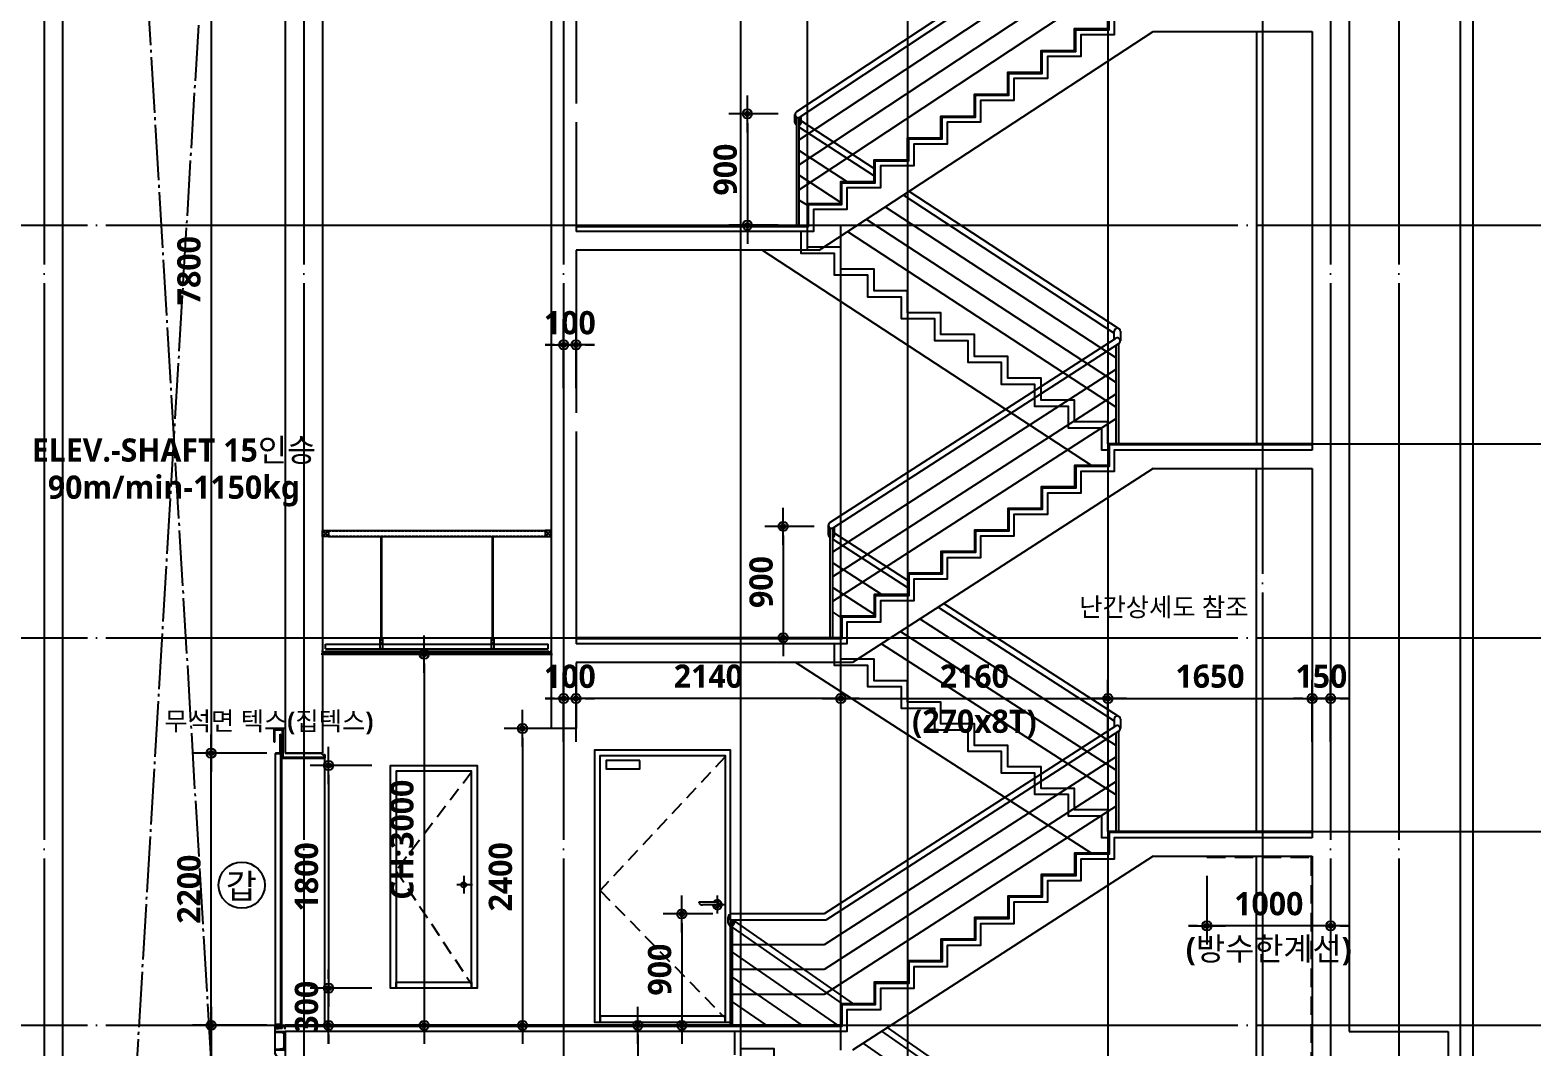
# Model space of a CAD drawing. Header units: millimetres. Extents: x 0 to 356400, y 0 to 68257.
# Drawn here: x 240112 to 252252, y 31525 to 39745 of the extents above; entities that cross this region are included whole.
import ezdxf
from ezdxf.enums import TextEntityAlignment as Align

# ---------------------------------------------------------------- set-up
doc = ezdxf.new("R2010")
doc.units = ezdxf.units.MM
doc.header["$LTSCALE"] = 75
for name, pattern in [('CEN', [62, 60, -1, 0, -1]), ('HID', [2.3, 1.5, -0.8]), ('HIDDEN', [0.375, 0.25, -0.125]), ('STD_HIDDEN', [3, 2, -1]), ('STD_SHAFT', [7.3, 6, -0.5, 0.3, -0.5])]:
    doc.linetypes.add(name, pattern=pattern)
doc.layers.get('Defpoints').update_dxf_attribs({"color": 161})
for name, color, linetype in [('A-ANNO-LEAD', 4, 'Continuous'), ('A-ANNO-SYMB', 7, 'Continuous'), ('A-ANNO-TEXT1', 7, 'Continuous'), ('A-ANNO-TITL', 7, 'Continuous'), ('A-CEN', 1, 'CEN'), ('A-DETL-WPRO-TYP2', 5, 'STD_HIDDEN'), ('A-DOOR', 4, 'Continuous'), ('A-FIN-TYP1', 6, 'Continuous'), ('A-FIN-TYP2', 4, 'Continuous'), ('A-FLOR-GW', 6, 'Continuous'), ('A-FLOR-OPEN-BELO', 6, 'STD_SHAFT'), ('A-PS-HID', 5, 'HID'), ('A-SECT-DOOR', 8, 'Continuous'), ('A-SECT-ELEV', 8, 'Continuous'), ('A-SECT-Hrail1', 8, 'Continuous'), ('A-SECT-Hrail2', 6, 'Continuous'), ('A-SECT-MATR1', 4, 'Continuous'), ('A-SECT-STAIRS', 4, 'Continuous'), ('A-ST-AXIS-CEN', 252, 'CEN'), ('A-ST-AXIS-DIM', 7, 'Continuous'), ('A-ST-CONC', 2, 'Continuous'), ('A-WALL-PATT', 8, 'Continuous'), ('C02-AA$0$A-FIN-TYP1', 6, 'Continuous'), ('C02-AA$0$A-SECT-CLNG', 6, 'Continuous'), ('C02-AA$0$A-SECT-MATR1', 4, 'Continuous'), ('LEADER', 7, 'Continuous')]:
    doc.layers.add(name, color=color, linetype=linetype)
doc.layers.add('A-ANNO-NPLT', color=129, linetype='Continuous', plot=False)
doc.layers.add('G(그리드2)', color=235, linetype='Continuous', plot=False)
doc.styles.add('2020음성 1차', font='NanumGothicBold.ttf')
doc.styles.add('SH_대대리576', font='')
doc.styles.add('SH_진천_나눔', font='NanumGothicBold.ttf')
doc.styles.add('성본리_나눔BO', font='')
doc.styles.get('SH_대대리576').set_extended_font_data('NanumGothic', bold=True)
doc.styles.get('성본리_나눔BO').set_extended_font_data('NanumGothic', bold=True)
doc.dimstyles.new('SHP 75 (in)', dxfattribs={"dimscale": 75, "dimtxt": 2.5, "dimasz": 1, "dimexe": 2, "dimexo": 2, "dimgap": 1, "dimtad": 1, "dimdec": 0, "dimzin": 0, "dimdsep": 46, "dimtxsty": 'SH_대대리576', "dimblk": 'DIMDOT', "dimblk1": 'NONE', "dimblk2": 'DIMDOT', "dimcen": 0.09, "dimclrd": 256, "dimclre": 256, "dimclrt": 3, "dimadec": 0, "dimazin": 1, "dimtfac": 1, "dimtdec": 0, "dimtix": 1, "dimtmove": 2, "dimatfit": 0, "dimldrblk": 'DIMDOT', "dimfxl": 1, "dimtfillclr": 3, "dimtolj": 1, "dimtzin": 0, "dimlwd": -1, "dimlwe": -1, "dimarcsym": 0})

# ---------------------------------------------------------------- blocks, each defined once
blk = doc.blocks.new('DIMDOT')
at = {"color": 0}
blk.add_line((-2, 0), (2, 0), dxfattribs=at)
for radius in [0.5, 0.25]:
    blk.add_circle((0, 0), radius, dxfattribs=at)
blk = doc.blocks.new('*D4435')
at = {"layer": 'A-ST-AXIS-DIM'}
for p, q in [((244425, 36850), (244425, 37350)), ((244525, 36850), (244525, 37350)), ((244350, 37200), (244275, 37200)), ((244425, 37200), (244525, 37200)), ((244600, 37200), (244675, 37200))]:
    blk.add_line(p, q, dxfattribs=at)
at = {"layer": 'Defpoints', "color": 0}
for p in [(244525, 37200), (244425, 36700), (244525, 36700)]:
    blk.add_point(p, dxfattribs=at)
at = {"layer": 'A-ST-AXIS-DIM', "linetype": 'ByBlock', "xscale": 75, "yscale": 75, "zscale": 75}
blk.add_blockref('DIMDOT', (244425, 37200), dxfattribs=at)
at = {"layer": 'A-ST-AXIS-DIM', "linetype": 'ByBlock', "xscale": 75, "yscale": 75, "zscale": 75, "rotation": 180}
blk.add_blockref('DIMDOT', (244525, 37200), dxfattribs=at)
at = {"layer": 'A-ST-AXIS-DIM', "color": 3, "insert": (244475, 37378), "char_height": 187.5, "attachment_point": 5, "style": 'SH_대대리576'}
blk.add_mtext('\\A1;100', dxfattribs=at)
blk = doc.blocks.new('_None')
blk = doc.blocks.new('*D4568')
at = {"layer": 'A-ST-AXIS-DIM'}
for p, q in [((242025, 31700), (241425, 31700)), ((241575, 31625), (241575, 29475)), ((242025, 29400), (241425, 29400))]:
    blk.add_line(p, q, dxfattribs=at)
at = {"layer": 'Defpoints', "color": 0}
for p in [(242175, 31700), (241575, 29400), (242175, 29400)]:
    blk.add_point(p, dxfattribs=at)
at = {"layer": 'A-ST-AXIS-DIM', "linetype": 'ByBlock', "xscale": 75, "yscale": 75, "zscale": 75}
for p, rotation in [((241575, 31700), 90), ((241575, 29400), 270)]:
    blk.add_blockref('DIMDOT', p, dxfattribs=dict(at, rotation=rotation))
at = {"layer": 'A-ST-AXIS-DIM', "color": 3, "insert": (241397, 30550), "char_height": 187.5, "attachment_point": 5, "rotation": 90, "style": 'SH_대대리576'}
blk.add_mtext('\\A1;2300', dxfattribs=at)
blk = doc.blocks.new('*D4576')
at = {"layer": 'A-ST-AXIS-DIM'}
for p, q in [((244675, 31700), (245175, 31700)), ((245025, 31625), (245025, 29475)), ((244675, 29400), (245175, 29400))]:
    blk.add_line(p, q, dxfattribs=at)
at = {"layer": 'Defpoints', "color": 0}
for p in [(244525, 31700), (244525, 29400), (245025, 29400)]:
    blk.add_point(p, dxfattribs=at)
at = {"layer": 'A-ST-AXIS-DIM', "linetype": 'ByBlock', "xscale": 75, "yscale": 75, "zscale": 75}
for p, rotation in [((245025, 31700), 90), ((245025, 29400), 270)]:
    blk.add_blockref('DIMDOT', p, dxfattribs=dict(at, rotation=rotation))
at = {"layer": 'A-ST-AXIS-DIM', "color": 3, "insert": (244847, 30550), "char_height": 187.5, "attachment_point": 5, "rotation": 90, "style": 'SH_대대리576'}
blk.add_mtext('\\A1;2300', dxfattribs=at)
blk = doc.blocks.new('*D4582')
at = {"layer": 'A-ST-AXIS-DIM'}
for p, q in [((242875, 33800), (242375, 33800)), ((242525, 33725), (242525, 32075)), ((242875, 32000), (242375, 32000))]:
    blk.add_line(p, q, dxfattribs=at)
at = {"layer": 'Defpoints', "color": 0}
for p in [(243025, 33800), (242525, 32000), (243025, 32000)]:
    blk.add_point(p, dxfattribs=at)
at = {"layer": 'A-ST-AXIS-DIM', "linetype": 'ByBlock', "xscale": 75, "yscale": 75, "zscale": 75}
for p, rotation in [((242525, 33800), 90), ((242525, 32000), 270)]:
    blk.add_blockref('DIMDOT', p, dxfattribs=dict(at, rotation=rotation))
at = {"layer": 'A-ST-AXIS-DIM', "color": 3, "insert": (242347, 32900), "char_height": 187.5, "attachment_point": 5, "rotation": 90, "style": 'SH_대대리576'}
blk.add_mtext('\\A1;1800', dxfattribs=at)
blk = doc.blocks.new('*D4583')
at = {"layer": 'A-ST-AXIS-DIM'}
for p, q in [((242525, 32075), (242525, 32150)), ((242875, 32000), (242375, 32000)), ((242525, 31700), (242525, 32000)), ((242875, 31700), (242375, 31700)), ((242525, 31625), (242525, 31550))]:
    blk.add_line(p, q, dxfattribs=at)
at = {"layer": 'Defpoints', "color": 0}
for p in [(242525, 32000), (243025, 32000), (243025, 31700)]:
    blk.add_point(p, dxfattribs=at)
at = {"layer": 'A-ST-AXIS-DIM', "linetype": 'ByBlock', "xscale": 75, "yscale": 75, "zscale": 75}
for p, rotation in [((242525, 32000), 270), ((242525, 31700), 90)]:
    blk.add_blockref('DIMDOT', p, dxfattribs=dict(at, rotation=rotation))
at = {"layer": 'A-ST-AXIS-DIM', "color": 3, "insert": (242347, 31850), "char_height": 187.5, "attachment_point": 5, "rotation": 90, "style": 'SH_대대리576'}
blk.add_mtext('\\A1;300', dxfattribs=at)
blk = doc.blocks.new('A$C69FA2F13')
at = {"layer": 'A-DOOR'}
for p, q in [((-90, 2454), (-20, 2454)), ((-90, 2348), (-90, 2454)), ((-85, 2449), (-25, 2449)), ((-85, 2348), (-85, 2449)), ((-25, 2449), (-25, 2225)), ((-20, 2454), (-20, 2225)), ((-85, 2348), (-90, 2348)), ((-42, 2263), (-42, 2413)), ((-42, 2413), (-38, 2413)), ((-38, 2258), (-38, 2413)), ((-78, 2263), (-42, 2263)), ((-78, 2258), (-38, 2258)), ((-30, 2250), (-30, 2220)), ((-30, 2250), (-25, 2250)), ((-30, 2220), (320, 2220)), ((315, 2225), (-25, 2225)), ((300, 2245), (300, 2250)), ((300, 2250), (320, 2250)), ((300, 2245), (315, 2245)), ((315, 2225), (315, 2245)), ((320, 2250), (320, 2220)), ((320, 2250), (320, 2220)), ((-85, 60), (-85, -166)), ((-65, 60), (-85, 60)), ((-85, 54), (-80, 54)), ((-80, 39), (-85, 39)), ((-85, 39), (-85, 33)), ((-85, 33), (-75, 33)), ((-85, 10), (0, 10)), ((-80, 54), (-80, 39)), ((-75, 49), (-70, 49)), ((-75, 33), (-75, 49)), ((-70, 49), (-70, 33)), ((-70, 33), (-56, 33)), ((-65, 49), (-65, 60)), ((-56, 49), (-65, 49)), ((-61, 66), (-61, 55)), ((-51, 55), (-61, 55)), ((-56, 49), (-45, 49)), ((-40, 33), (-56, 33)), ((-51, 66), (-51, 55)), ((-45, 49), (-45, 60)), ((-45, 60), (-25, 60)), ((-35, 49), (-40, 49)), ((-40, 49), (-40, 33)), ((-35, 33), (-35, 49)), ((-25, 33), (-35, 33)), ((-25, 54), (-30, 54)), ((-30, 54), (-30, 39)), ((-30, 39), (-25, 39)), ((-25, 60), (-25, 54)), ((-25, 39), (-25, 33)), ((-65, -195), (-85, -166))]:
    blk.add_line(p, q, dxfattribs=at)
at = {"layer": 'A-DOOR', "color": 8}
blk.add_line((-15, 60), (-15, 54), dxfattribs=at)
at = {"layer": 'A-DOOR'}
blk.add_lwpolyline([(-38, 2258), (-38, 66), (-78, 66), (-78, 2258)], close=True, dxfattribs=at)
blk.add_lwpolyline([(0, -140), (-75, -140), (-75, -138, -0.384691), (-71, -133), (-19, -128, 0.384691), (-10, -118), (-10, -12, 0.384691), (-19, -2), (-71, 3, -0.384691), (-75, 8), (-75, 10), (0, 10)], format="xyb", dxfattribs=at)
at = {"layer": 'A-DOOR', "color": 8}
blk.add_lwpolyline([(-15, 60, -0.228513), (-25, 60), (-25, 50), (-15, 50), (-15, 60)], format="xyb", dxfattribs=at)
at = {"layer": 'A-SECT-ELEV'}
for p, q in [((-30, 2220), (-30, 60)), ((320, 60), (320, 2220))]:
    blk.add_line(p, q, dxfattribs=at)
at = {"layer": 'A-ST-CONC'}
blk.add_line((300, 2260), (0, 2260), dxfattribs=at)
at = {"layer": 'A-WALL-PATT'}
blk.add_line((0, 30), (0, 60), dxfattribs=at)
blk = doc.blocks.new('*D4584')
at = {"layer": 'A-ST-AXIS-DIM'}
for p, q in [((242025, 33900), (241425, 33900)), ((241575, 31775), (241575, 33825)), ((242025, 31700), (241425, 31700))]:
    blk.add_line(p, q, dxfattribs=at)
at = {"layer": 'Defpoints', "color": 0}
for p in [(241575, 33900), (242175, 33900), (242175, 31700)]:
    blk.add_point(p, dxfattribs=at)
at = {"layer": 'A-ST-AXIS-DIM', "linetype": 'ByBlock', "xscale": 75, "yscale": 75, "zscale": 75}
for p, rotation in [((241575, 33900), 90), ((241575, 31700), 270)]:
    blk.add_blockref('DIMDOT', p, dxfattribs=dict(at, rotation=rotation))
at = {"layer": 'A-ST-AXIS-DIM', "color": 3, "insert": (241397, 32800), "char_height": 187.5, "attachment_point": 5, "rotation": 90, "style": 'SH_대대리576'}
blk.add_mtext('\\A1;2200', dxfattribs=at)
blk = doc.blocks.new('*D4585')
at = {"layer": 'A-ST-AXIS-DIM'}
for p, q in [((242025, 41700), (241425, 41700)), ((241575, 41625), (241575, 33975)), ((242025, 33900), (241425, 33900))]:
    blk.add_line(p, q, dxfattribs=at)
at = {"layer": 'Defpoints', "color": 0}
for p in [(242175, 41700), (241575, 33900), (242175, 33900)]:
    blk.add_point(p, dxfattribs=at)
at = {"layer": 'A-ST-AXIS-DIM', "linetype": 'ByBlock', "xscale": 75, "yscale": 75, "zscale": 75}
for p, rotation in [((241575, 41700), 90), ((241575, 33900), 270)]:
    blk.add_blockref('DIMDOT', p, dxfattribs=dict(at, rotation=rotation))
at = {"layer": 'A-ST-AXIS-DIM', "color": 3, "insert": (241397, 37800), "char_height": 187.5, "attachment_point": 5, "rotation": 90, "style": 'SH_대대리576'}
blk.add_mtext('\\A1;7800', dxfattribs=at)
blk = doc.blocks.new('*D5213')
at = {"layer": 'A-ST-AXIS-DIM'}
for p, q in [((249625, 32909), (249625, 32354)), ((250625, 32909), (250625, 32354)), ((249550, 32504), (249475, 32504)), ((250625, 32504), (249625, 32504)), ((250700, 32504), (250775, 32504))]:
    blk.add_line(p, q, dxfattribs=at)
at = {"layer": 'Defpoints', "color": 0}
for p in [(249625, 33059), (250625, 33059), (249625, 32504)]:
    blk.add_point(p, dxfattribs=at)
at = {"layer": 'A-ST-AXIS-DIM', "linetype": 'ByBlock', "xscale": 75, "yscale": 75, "zscale": 75}
blk.add_blockref('DIMDOT', (249625, 32504), dxfattribs=at)
at = {"layer": 'A-ST-AXIS-DIM', "linetype": 'ByBlock', "xscale": 75, "yscale": 75, "zscale": 75, "rotation": 180}
blk.add_blockref('DIMDOT', (250625, 32504), dxfattribs=at)
at = {"layer": 'A-ST-AXIS-DIM', "color": 3, "char_height": 187.5, "attachment_point": 5, "style": 'SH_대대리576'}
for s, insert in [('\\A1;1000', (250125, 32682)), ('\\A1;(방수한계선)', (250125, 32298))]:
    blk.add_mtext(s, dxfattribs=dict(at, insert=insert))
blk = doc.blocks.new('*D5252')
at = {"layer": 'A-ST-AXIS-DIM'}
for p, q in [((243548, 34700), (243148, 34700)), ((243298, 34625), (243298, 31775)), ((243548, 31700), (243148, 31700))]:
    blk.add_line(p, q, dxfattribs=at)
at = {"layer": 'Defpoints', "color": 0}
for p in [(243698, 34700), (243298, 31700), (243698, 31700)]:
    blk.add_point(p, dxfattribs=at)
at = {"layer": 'A-ST-AXIS-DIM', "linetype": 'ByBlock', "xscale": 75, "yscale": 75, "zscale": 75}
for p, rotation in [((243298, 34700), 90), ((243298, 31700), 270)]:
    blk.add_blockref('DIMDOT', p, dxfattribs=dict(at, rotation=rotation))
at = {"layer": 'A-ST-AXIS-DIM', "color": 3, "insert": (243119, 33200), "char_height": 187.5, "attachment_point": 5, "rotation": 90, "style": 'SH_대대리576'}
blk.add_mtext('\\A1;CH:3000', dxfattribs=at)
blk = doc.blocks.new('*D9072')
at = {"layer": 'A-ST-AXIS-DIM'}
for p, q in [((246665, 33992), (246665, 34492)), ((248825, 33992), (248825, 34492)), ((246740, 34342), (248750, 34342))]:
    blk.add_line(p, q, dxfattribs=at)
at = {"layer": 'Defpoints', "color": 0}
for p in [(248825, 34342), (246665, 33842), (248825, 33842)]:
    blk.add_point(p, dxfattribs=at)
at = {"layer": 'A-ST-AXIS-DIM', "linetype": 'ByBlock', "xscale": 75, "yscale": 75, "zscale": 75, "rotation": 180}
blk.add_blockref('DIMDOT', (246665, 34342), dxfattribs=at)
at = {"layer": 'A-ST-AXIS-DIM', "linetype": 'ByBlock', "xscale": 75, "yscale": 75, "zscale": 75}
blk.add_blockref('DIMDOT', (248825, 34342), dxfattribs=at)
at = {"layer": 'A-ST-AXIS-DIM', "color": 3, "char_height": 187.5, "attachment_point": 5, "style": 'SH_대대리576'}
for s, insert in [('\\A1;2160', (247745, 34521)), ('\\A1;(270x8T)', (247745, 34137))]:
    blk.add_mtext(s, dxfattribs=dict(at, insert=insert))
blk = doc.blocks.new('*D9073')
at = {"layer": 'A-ST-AXIS-DIM'}
for p, q in [((248825, 33992), (248825, 34492)), ((250475, 33992), (250475, 34492)), ((248900, 34342), (250400, 34342))]:
    blk.add_line(p, q, dxfattribs=at)
at = {"layer": 'Defpoints', "color": 0}
for p in [(250475, 34342), (248825, 33842), (250475, 33842)]:
    blk.add_point(p, dxfattribs=at)
at = {"layer": 'A-ST-AXIS-DIM', "linetype": 'ByBlock', "xscale": 75, "yscale": 75, "zscale": 75, "rotation": 180}
blk.add_blockref('DIMDOT', (248825, 34342), dxfattribs=at)
at = {"layer": 'A-ST-AXIS-DIM', "linetype": 'ByBlock', "xscale": 75, "yscale": 75, "zscale": 75}
blk.add_blockref('DIMDOT', (250475, 34342), dxfattribs=at)
at = {"layer": 'A-ST-AXIS-DIM', "color": 3, "insert": (249650, 34521), "char_height": 187.5, "attachment_point": 5, "style": 'SH_대대리576'}
blk.add_mtext('\\A1;1650', dxfattribs=at)
blk = doc.blocks.new('*D9074')
at = {"layer": 'A-ST-AXIS-DIM'}
for p, q in [((244525, 33992), (244525, 34492)), ((246665, 33992), (246665, 34492)), ((246590, 34342), (244600, 34342))]:
    blk.add_line(p, q, dxfattribs=at)
at = {"layer": 'Defpoints', "color": 0}
for p in [(244525, 34342), (244525, 33842), (246665, 33842)]:
    blk.add_point(p, dxfattribs=at)
at = {"layer": 'A-ST-AXIS-DIM', "linetype": 'ByBlock', "xscale": 75, "yscale": 75, "zscale": 75, "rotation": 180}
blk.add_blockref('DIMDOT', (244525, 34342), dxfattribs=at)
at = {"layer": 'A-ST-AXIS-DIM', "linetype": 'ByBlock', "xscale": 75, "yscale": 75, "zscale": 75}
blk.add_blockref('DIMDOT', (246665, 34342), dxfattribs=at)
at = {"layer": 'A-ST-AXIS-DIM', "color": 3, "insert": (245595, 34521), "char_height": 187.5, "attachment_point": 5, "style": 'SH_대대리576'}
blk.add_mtext('\\A1;2140', dxfattribs=at)
blk = doc.blocks.new('*D9075')
at = {"layer": 'A-ST-AXIS-DIM'}
for p, q in [((244425, 33992), (244425, 34492)), ((244525, 33992), (244525, 34492)), ((244350, 34342), (244275, 34342)), ((244425, 34342), (244525, 34342)), ((244600, 34342), (244675, 34342))]:
    blk.add_line(p, q, dxfattribs=at)
at = {"layer": 'Defpoints', "color": 0}
for p in [(244525, 34342), (244425, 33842), (244525, 33842)]:
    blk.add_point(p, dxfattribs=at)
at = {"layer": 'A-ST-AXIS-DIM', "linetype": 'ByBlock', "xscale": 75, "yscale": 75, "zscale": 75}
blk.add_blockref('DIMDOT', (244425, 34342), dxfattribs=at)
at = {"layer": 'A-ST-AXIS-DIM', "linetype": 'ByBlock', "xscale": 75, "yscale": 75, "zscale": 75, "rotation": 180}
blk.add_blockref('DIMDOT', (244525, 34342), dxfattribs=at)
at = {"layer": 'A-ST-AXIS-DIM', "color": 3, "insert": (244475, 34520), "char_height": 187.5, "attachment_point": 5, "style": 'SH_대대리576'}
blk.add_mtext('\\A1;100', dxfattribs=at)
blk = doc.blocks.new('*D9076')
at = {"layer": 'A-ST-AXIS-DIM'}
for p, q in [((250475, 33992), (250475, 34492)), ((250625, 33992), (250625, 34492)), ((250400, 34342), (250325, 34342)), ((250625, 34342), (250475, 34342)), ((250700, 34342), (250775, 34342))]:
    blk.add_line(p, q, dxfattribs=at)
at = {"layer": 'Defpoints', "color": 0}
for p in [(250475, 34342), (250475, 33842), (250625, 33842)]:
    blk.add_point(p, dxfattribs=at)
at = {"layer": 'A-ST-AXIS-DIM', "linetype": 'ByBlock', "xscale": 75, "yscale": 75, "zscale": 75}
blk.add_blockref('DIMDOT', (250475, 34342), dxfattribs=at)
at = {"layer": 'A-ST-AXIS-DIM', "linetype": 'ByBlock', "xscale": 75, "yscale": 75, "zscale": 75, "rotation": 180}
blk.add_blockref('DIMDOT', (250625, 34342), dxfattribs=at)
at = {"layer": 'A-ST-AXIS-DIM', "color": 3, "insert": (250550, 34521), "char_height": 187.5, "attachment_point": 5, "style": 'SH_대대리576'}
blk.add_mtext('\\A1;150', dxfattribs=at)
blk = doc.blocks.new('G$C698D9822')
at = {"layer": 'A-CEN'}
for p, q in [((992, 1024), (992, 880)), ((1062, 950), (938, 950))]:
    blk.add_line(p, q, dxfattribs=at)
at = {"layer": 'A-PS-HID'}
blk.add_lwpolyline([(1055, 2145), (45, 1065), (1050, 40)], dxfattribs=at)
at = {"layer": 'A-SECT-DOOR'}
for p, q in [((992, 969), (845, 969)), ((957, 949), (873, 949))]:
    blk.add_line(p, q, dxfattribs=at)
for points in [[(45, 1065), (45, 2155), (1055, 2155), (1055, 2145), (1055, 950), (1055, 50), (1055, 0), (1100, 0), (1100, 2200), (0, 2200), (0, 0), (45, 0), (45, 50)], [(366, 2116), (93, 2116), (93, 2049), (366, 2049)], [(45, 50), (45, 0), (1055, 0), (1055, 50), (1040, 50)]]:
    blk.add_lwpolyline(points, close=True, dxfattribs=at)
for centre, radius, start, end in [((992, 950), 37.3, 180.9385, 157.0665), ((845, 966), 3, 90, 166.723), ((848, 966), 6.09, 166.723, 200.4138), ((872, 986), 37.2, 217.801, 272.4199), ((940, 901), 51.4, 42.6877, 70.1326), ((992, 949), 20, 223.2078, 90)]:
    blk.add_arc(centre, radius, start, end, dxfattribs=at)
blk = doc.blocks.new('*D9222')
at = {"layer": 'A-ST-AXIS-DIM'}
for p, q in [((245630, 32600), (245230, 32600)), ((245380, 32525), (245380, 31775)), ((245630, 31700), (245230, 31700))]:
    blk.add_line(p, q, dxfattribs=at)
at = {"layer": 'Defpoints', "color": 0}
for p in [(245780, 32600), (245380, 31700), (245780, 31700)]:
    blk.add_point(p, dxfattribs=at)
at = {"layer": 'A-ST-AXIS-DIM', "linetype": 'ByBlock', "xscale": 75, "yscale": 75, "zscale": 75}
for p, rotation in [((245380, 32600), 90), ((245380, 31700), 270)]:
    blk.add_blockref('DIMDOT', p, dxfattribs=dict(at, rotation=rotation))
at = {"layer": 'A-ST-AXIS-DIM', "color": 3, "insert": (245202, 32150), "char_height": 187.5, "attachment_point": 5, "rotation": 90, "style": 'SH_대대리576'}
blk.add_mtext('\\A1;900', dxfattribs=at)
blk = doc.blocks.new('*D9223')
at = {"layer": 'A-ST-AXIS-DIM'}
for p, q in [((246450, 35733), (246050, 35733)), ((246200, 35658), (246200, 34908)), ((246450, 34833), (246050, 34833))]:
    blk.add_line(p, q, dxfattribs=at)
at = {"layer": 'Defpoints', "color": 0}
for p in [(246600, 35733), (246200, 34833), (246600, 34833)]:
    blk.add_point(p, dxfattribs=at)
at = {"layer": 'A-ST-AXIS-DIM', "linetype": 'ByBlock', "xscale": 75, "yscale": 75, "zscale": 75}
for p, rotation in [((246200, 35733), 90), ((246200, 34833), 270)]:
    blk.add_blockref('DIMDOT', p, dxfattribs=dict(at, rotation=rotation))
at = {"layer": 'A-ST-AXIS-DIM', "color": 3, "insert": (246022, 35283), "char_height": 187.5, "attachment_point": 5, "rotation": 90, "style": 'SH_대대리576'}
blk.add_mtext('\\A1;900', dxfattribs=at)
blk = doc.blocks.new('*D9224')
at = {"layer": 'A-ST-AXIS-DIM'}
for p, q in [((246160, 39067), (245760, 39067)), ((245910, 38992), (245910, 38242)), ((246160, 38167), (245760, 38167))]:
    blk.add_line(p, q, dxfattribs=at)
at = {"layer": 'Defpoints', "color": 0}
for p in [(246310, 39067), (245910, 38167), (246310, 38167)]:
    blk.add_point(p, dxfattribs=at)
at = {"layer": 'A-ST-AXIS-DIM', "linetype": 'ByBlock', "xscale": 75, "yscale": 75, "zscale": 75}
for p, rotation in [((245910, 39067), 90), ((245910, 38167), 270)]:
    blk.add_blockref('DIMDOT', p, dxfattribs=dict(at, rotation=rotation))
at = {"layer": 'A-ST-AXIS-DIM', "color": 3, "insert": (245732, 38617), "char_height": 187.5, "attachment_point": 5, "rotation": 90, "style": 'SH_대대리576'}
blk.add_mtext('\\A1;900', dxfattribs=at)
blk = doc.blocks.new('갑종 TEXT100')
at = {"layer": 'A-ANNO-SYMB'}
blk.add_circle((0, 0), 280, dxfattribs=at)
at = {"layer": 'A-ANNO-TITL', "style": '2020음성 1차'}
blk.add_text('갑 ', height=300, dxfattribs=at).set_placement((46, -10), align=Align.MIDDLE_CENTER)
blk = doc.blocks.new('A$C1BF15DB8')
at = {"layer": 'A-ANNO-NPLT'}
for p, q in [((-21, 14, 0), (-21, -10, 0)), ((0, 0, 0), (-31, 0, 0))]:
    blk.add_line(p, q, dxfattribs=at)
at = {"layer": 'C02-AA$0$A-FIN-TYP1'}
blk.add_line((0, 24), (0, 0), dxfattribs=at)
at = {"layer": 'C02-AA$0$A-SECT-CLNG', "color": 8}
blk.add_line((4, 44), (4, 82), dxfattribs=at)
at = {"layer": 'C02-AA$0$A-SECT-MATR1'}
blk.add_lwpolyline([(-21, 14), (-6, 14), (-6, -1), (9, -1), (9, 0), (-5, 0), (-5, 15), (-20, 15), (-20, 29), (-21, 29)], close=True, dxfattribs=at)
blk = doc.blocks.new('A$C1A1450A5')
at = {"layer": 'C02-AA$0$A-SECT-CLNG', "color": 8}
for p, q in [((-7, 0), (-7, -3)), ((7, 0), (-7, 0)), ((7, 0), (7, -3)), ((10, -3), (-10, -3)), ((-10, -3), (-10, -83)), ((10, -6), (-10, -6)), ((10, -37), (-10, -37)), ((10, -83), (-10, -83)), ((-7, -9), (-7, -6)), ((7, -9), (-7, -9)), ((-4, -14), (-4, -9)), ((4, -14), (-4, -14)), ((4, -14), (4, -9)), ((7, -9), (7, -6)), ((10, -3), (10, -83))]:
    blk.add_line(p, q, dxfattribs=at)
blk = doc.blocks.new('*U4589')
at = {"layer": 'A-ANNO-NPLT'}
for p, q in [((-925, 14), (-925, 0)), ((925, 14), (925, 0)), ((-910, 0), (-925, 0)), ((910, 0), (925, 0))]:
    blk.add_line(p, q, dxfattribs=at)
at = {"layer": 'A-FIN-TYP2', "color": 8}
for p, q in [((-922, 997), (-878, 953)), ((-922, 953), (-878, 997)), ((922, 997), (878, 953)), ((922, 953), (878, 997))]:
    blk.add_line(p, q, dxfattribs=at)
at = {"layer": 'A-FIN-TYP2', "color": 8, "linetype": 'HIDDEN'}
for p, q in [((-875, 997), (875, 997)), ((-875, 953), (875, 953))]:
    blk.add_line(p, q, dxfattribs=at)
for points in [[(-878, 953), (-922, 953), (-922, 997), (-878, 997)], [(878, 953), (922, 953), (922, 997), (878, 997)]]:
    blk.add_lwpolyline(points, close=True, dxfattribs=at)
at = {"layer": 'C02-AA$0$A-FIN-TYP1'}
for p, q in [((-875, 1000), (875, 1000)), ((-875, 950), (875, 950)), ((-904, 24), (904, 24)), ((-904, 12), (904, 12)), ((-904, 0), (904, 0)), ((-925, 0), (-925, 0))]:
    blk.add_line(p, q, dxfattribs=at)
for points in [[(-875, 950), (-925, 950), (-925, 1000), (-875, 1000)], [(875, 950), (925, 950), (925, 1000), (875, 1000)]]:
    blk.add_lwpolyline(points, close=True, dxfattribs=at)
at = {"layer": 'C02-AA$0$A-SECT-CLNG', "color": 8}
for p, q in [((-454, 950), (-454, 125)), ((-447, 950), (-447, 125)), ((446, 950), (446, 125)), ((453, 950), (453, 125)), ((-900, 82), (900, 82)), ((-900, 44), (900, 44))]:
    blk.add_line(p, q, dxfattribs=at)
for p in [(-450, 125), (450, 125)]:
    blk.add_blockref('A$C1A1450A5', p, dxfattribs=at)
at = {"layer": 'C02-AA$0$A-SECT-MATR1'}
blk.add_blockref('A$C1BF15DB8', (-904, 0), dxfattribs=at)
at = {"layer": 'C02-AA$0$A-SECT-MATR1', "extrusion": (0, 0, -1), "zscale": -1}
blk.add_blockref('A$C1BF15DB8', (-904, 0), dxfattribs=at)
blk = doc.blocks.new('*D9229')
at = {"layer": 'A-ST-AXIS-DIM'}
for p, q in [((244443, 34100), (243943, 34100)), ((244093, 34025), (244093, 31775)), ((244443, 31700), (243943, 31700))]:
    blk.add_line(p, q, dxfattribs=at)
at = {"layer": 'Defpoints', "color": 0}
for p in [(244593, 34100), (244093, 31700), (244593, 31700)]:
    blk.add_point(p, dxfattribs=at)
at = {"layer": 'A-ST-AXIS-DIM', "linetype": 'ByBlock', "xscale": 75, "yscale": 75, "zscale": 75}
for p, rotation in [((244093, 34100), 90), ((244093, 31700), 270)]:
    blk.add_blockref('DIMDOT', p, dxfattribs=dict(at, rotation=rotation))
at = {"layer": 'A-ST-AXIS-DIM', "color": 3, "insert": (243915, 32900), "char_height": 187.5, "attachment_point": 5, "rotation": 90, "style": 'SH_대대리576'}
blk.add_mtext('\\A1;2400', dxfattribs=at)

msp = doc.modelspace()

# ---------------------------------------------------------------- linework, layer by layer
at = {"layer": 'A-ANNO-LEAD'}
msp.add_lwpolyline([(243225.1, 34692.2, 0, 48, 0), (243225.1, 34548.2, 0, 0, 0), (243225.1, 34155.1, 0, 0, 0), (243075.1, 34155.1, 0, 0, 0)], format="xyseb", dxfattribs=at)
at = {"layer": 'A-CEN'}
for p, q in [((240225, 56300), (240225, 9200)), ((242325, 56300), (242325, 9200)), ((244425, 56300), (244425, 9200)), ((250625, 56300), (250625, 9200)), ((250075, 53800), (250075, 9200)), ((236075, 38166.7), (253975, 38166.7)), ((248825, 36400), (253975, 36400)), ((236075, 34833.3), (253975, 34833.3)), ((248825, 33266.7), (253975, 33266.7)), ((243617.3, 32909.4), (243617.3, 32764.7)), ((243687.4, 32835), (243562.6, 32835)), ((236075, 31700), (253975, 31700))]:
    msp.add_line(p, q, dxfattribs=at)
at = {"layer": 'A-DETL-WPRO-TYP2'}
for p, q in [((249625, 33058.7), (249625, 33066.7)), ((249625, 33058.7), (250467, 33058.7)), ((250467, 33058.7), (250467, 29408))]:
    msp.add_line(p, q, dxfattribs=at)
at = {"layer": 'A-FIN-TYP1'}
for points in [[(244525, 38166.7), (246395, 38166.7), (246395, 38343.3), (246665, 38343.3), (246665, 38520), (246935, 38520), (246935, 38696.7), (247205, 38696.7), (247205, 38873.3), (247475, 38873.3), (247475, 39050), (247745, 39050), (247745, 39226.7), (248015, 39226.7), (248015, 39403.3), (248285, 39403.3), (248285, 39580), (248555, 39580), (248555, 39756.7), (248825, 39756.7), (248825, 39933.3), (250475, 39933.3)], [(244525, 38157.7), (246404, 38157.7), (246404, 38334.3), (246674, 38334.3), (246674, 38511), (246944, 38511), (246944, 38687.7), (247214, 38687.7), (247214, 38864.3), (247484, 38864.3), (247484, 39041), (247754, 39041), (247754, 39217.7), (248024, 39217.7), (248024, 39394.3), (248294, 39394.3), (248294, 39571), (248564, 39571), (248564, 39747.7), (248834, 39747.7), (248834, 39924.3), (250475, 39924.3)], [(250475, 36400), (248825, 36400), (248825, 36225.9), (248555, 36225.9), (248555, 36051.9), (248285, 36051.9), (248285, 35877.8), (248015, 35877.8), (248015, 35703.7), (247745, 35703.7), (247745, 35529.6), (247475, 35529.6), (247475, 35355.6), (247205, 35355.6), (247205, 35181.5), (246935, 35181.5), (246935, 35007.4), (246665, 35007.4), (246665, 34833.3), (244525, 34833.3)], [(250475, 36391), (248834, 36391), (248834, 36216.9), (248564, 36216.9), (248564, 36042.9), (248294, 36042.9), (248294, 35868.8), (248024, 35868.8), (248024, 35694.7), (247754, 35694.7), (247754, 35520.6), (247484, 35520.6), (247484, 35346.6), (247214, 35346.6), (247214, 35172.5), (246944, 35172.5), (246944, 34998.4), (246674, 34998.4), (246674, 34824.3), (244525, 34824.3)], [(250475, 33266.7), (248825, 33266.7), (248825, 33092.6), (248555, 33092.6), (248555, 32918.5), (248285, 32918.5), (248285, 32744.4), (248015, 32744.4), (248015, 32570.4), (247745, 32570.4), (247745, 32396.3), (247475, 32396.3), (247475, 32222.2), (247205, 32222.2), (247205, 32048.1), (246935, 32048.1), (246935, 31874.1), (246665, 31874.1), (246665, 31700), (242175, 31700)], [(250475, 33257.7), (248834, 33257.7), (248834, 33083.6), (248564, 33083.6), (248564, 32909.5), (248294, 32909.5), (248294, 32735.4), (248024, 32735.4), (248024, 32561.4), (247754, 32561.4), (247754, 32387.3), (247484, 32387.3), (247484, 32213.2), (247214, 32213.2), (247214, 32039.1), (246944, 32039.1), (246944, 31865.1), (246674, 31865.1), (246674, 31691), (242175, 31691)]]:
    msp.add_lwpolyline(points, dxfattribs=at)
at = {"layer": 'A-FLOR-GW'}
for p, q in [((251775, 53200), (251775, 30700)), ((251675, 30700), (251675, 53100))]:
    msp.add_line(p, q, dxfattribs=at)
at = {"layer": 'A-FLOR-OPEN-BELO'}
for p, q in [((240375, 21300), (242175, 51550)), ((240375, 51550), (242175, 21300))]:
    msp.add_line(p, q, dxfattribs=at)
at = {"layer": 'A-PS-HID'}
msp.add_lwpolyline([(243680, 33745), (243070, 32950), (243675, 32040)], dxfattribs=at)
at = {"layer": 'A-SECT-DOOR'}
for points in [[(243680, 32950), (243680, 33755), (243070, 33755), (243070, 33745), (243070, 32835), (243070, 32050), (243070, 32000), (243025, 32000), (243025, 33800), (243725, 33800), (243725, 32000), (243680, 32000), (243680, 32050)], [(243680, 32050), (243680, 32000), (243070, 32000), (243070, 32050), (243084.8, 32050)]]:
    msp.add_lwpolyline(points, close=True, dxfattribs=at)
msp.add_circle((243617.3, 32835), 20, dxfattribs=at)
at = {"layer": 'A-SECT-Hrail1'}
for p, q in [((245755, 32527.9), (245755, 32575)), ((245805, 32527.9), (245805, 32550)), ((245805, 32541), (246765.3, 31874.1)), ((245765.7, 32507.4), (245770, 32504.4)), ((245790, 32490.5), (246677.7, 31874.1)), ((246640.3, 31700), (245790, 32290.5)), ((246352.3, 31700), (245790, 32090.5)), ((246064.3, 31700), (245790, 31890.5)), ((248875, 30348.2), (246996.2, 31652.8)), ((248914.3, 30381.8), (247041.7, 31682.2)), ((248772.2, 30219.6), (246846.9, 31556.6))]:
    msp.add_line(p, q, dxfattribs=at)
for points in [[(246295, 38997.5), (246295, 39062.5)], [(246306.3, 38976.6), (246310, 38974.2)], [(246310, 38166.7), (246310, 39039.6)], [(246330, 38166.7), (246330, 39039.6)], [(246345, 38997.5), (246345, 39049.1)], [(246345, 39011), (246935, 38625)], [(246330, 38961.1), (246935, 38565.2)], [(246330, 38770.9), (246713.4, 38520)], [(246330, 38570.9), (246665, 38351.7)], [(246330, 38370.9), (246395, 38328.3)], [(247169.8, 38411.6), (248875, 37295.9)], [(247215.4, 38441.5), (248914.8, 37329.6)], [(247024.4, 38316.5), (248890, 37095.8)], [(246871.6, 38216.5), (248890, 36895.8)], [(246718.7, 38116.5), (248890, 36695.8)], [(246565, 35664.9), (246565, 35742.3)], [(246580, 34824.3), (246580, 35719.4)], [(246600, 34824.3), (246600, 35719.4)], [(246615, 35664.9), (246615, 35728.6)], [(246576.5, 35643.9), (246580, 35641.6)], [(246600, 35628.7), (247205, 35238.7)], [(246615, 35678.5), (247205, 35298.1)], [(246600, 35438.2), (246998.2, 35181.5)], [(246600, 35238.2), (246935, 35022.2)], [(247497.7, 35109.5), (248913.5, 34196.6)], [(246600, 35038.2), (246665, 34996.3)], [(247303.8, 34984.5), (248890, 33961.8)], [(247451.5, 35079.7), (248875, 34162)], [(247148.7, 34884.5), (248890, 33761.8)], [(246993.6, 34784.5), (248890, 33561.8)], [(245770, 32552.1), (245770, 32459.3), (245770, 32457.8), (245770, 32456.8), (245770, 32456.3), (245770, 31700), (245790, 31700), (245790, 31890.5), (245790, 31950), (245790, 32090.5), (245790, 32150), (245790, 32290.5), (245790, 32350), (245790, 32442.4), (245790, 32443.7), (245790, 32445.6), (245790, 32456.8), (245790, 32457.8), (245790, 32459.3), (245790, 32550)]]:
    msp.add_lwpolyline(points, dxfattribs=at)
for centre, start, end in [((246320, 38997.5), 180, 246.42182), ((246320, 38997.5), 293.57818, 0), ((246590, 35664.9), 180, 246.42182), ((246590, 35664.9), 293.57818, 0), ((245780, 32527.9), 180.00646, 246.42182), ((245780, 32527.9), 293.57818, 359.99354)]:
    msp.add_arc(centre, 25, start, end, dxfattribs=at)
at = {"layer": 'A-SECT-Hrail2'}
for p, q in [((248875, 37245.2), (248875, 37310.7)), ((248925, 37310.7), (248925, 37231.6)), ((246576.5, 35763.3), (248886.5, 37252.6)), ((246603.5, 35721.3), (248913.5, 37210.6)), ((248890, 36400), (248890, 37195.4)), ((248910, 37208.3), (248910, 36400)), ((246600, 35528.5), (248890, 37004.9)), ((246600, 35328.5), (248890, 36804.9)), ((246600, 35128.5), (248890, 36604.9)), ((248886.5, 34119.2), (246530, 32600)), ((248875, 34175.6), (248875, 34111.9)), ((248925, 34175.6), (248925, 34098.2)), ((248913.5, 34077.2), (246544.7, 32550)), ((248890, 33266.7), (248890, 34062)), ((248910, 34074.9), (248910, 33266.7)), ((248890, 33871.5), (246530, 32350)), ((248890, 33671.5), (246530, 32150)), ((248890, 33471.5), (246530, 31950)), ((246530, 32600), (245780, 32600)), ((246544.7, 32550), (245780, 32550)), ((246530, 32350), (245790, 32350)), ((246530, 32150), (245790, 32150)), ((246530, 31950), (245790, 31950))]:
    msp.add_line(p, q, dxfattribs=at)
for points in [[(248886.2, 40790.5), (246306.2, 39083.3)], [(248913.8, 40748.8), (246333.8, 39041.6)], [(248890, 40550.9), (246330, 38857)], [(248890, 40348.9), (246330, 38655)], [(248890, 40146.9), (246330, 38453.1)]]:
    msp.add_lwpolyline(points, dxfattribs=at)
for centre, start, end in [((246320, 39062.5), 123.49153, 303.49153), ((248900, 37309.4), 2.92115, 177.07885), ((248900, 37231.6), 302.81064, 122.81064), ((246590, 35742.3), 122.81064, 302.81064), ((248900, 34175.6), 0, 180), ((248900, 34098.2), 302.81064, 122.81064), ((245780, 32575), 90, 270)]:
    msp.add_arc(centre, 25, start, end, dxfattribs=at)
at = {"layer": 'A-SECT-MATR1'}
for p, q in [((250025, 39733.3), (250025, 36400)), ((250025, 33266.7), (250025, 36200)), ((250025, 32950), (250025, 33066.7)), ((250025, 29450), (250025, 33066.7))]:
    msp.add_line(p, q, dxfattribs=at)
at = {"layer": 'A-SECT-STAIRS'}
for p, q in [((248690.7, 36225.9), (246030.3, 37966.7)), ((246300.8, 34633.3), (248690.6, 33092.6))]:
    msp.add_line(p, q, dxfattribs=at)
for points in [[(248825, 36400), (248825, 36576.7), (248555, 36576.7), (248555, 36753.3), (248285, 36753.3), (248285, 36930), (248015, 36930), (248015, 37106.7), (247745, 37106.7), (247745, 37283.3), (247475, 37283.3), (247475, 37460), (247205, 37460), (247205, 37636.7), (246935, 37636.7), (246935, 37813.3), (246665, 37813.3), (246665, 37990), (246395, 37990), (246395, 38166.7)], [(248825, 36350), (248775, 36350), (248775, 36526.7), (248505, 36526.7), (248505, 36703.3), (248235, 36703.3), (248235, 36880), (247965, 36880), (247965, 37056.7), (247695, 37056.7), (247695, 37233.3), (247425, 37233.3), (247425, 37410), (247155, 37410), (247155, 37586.7), (246885, 37586.7), (246885, 37763.3), (246615, 37763.3), (246615, 37940), (246345, 37940), (246345, 38116.7)], [(248825, 33216.7), (248775, 33216.7), (248775, 33390.7), (248505, 33390.7), (248505, 33564.8), (248235, 33564.8), (248235, 33738.9), (247965, 33738.9), (247965, 33913), (247695, 33913), (247695, 34087), (247425, 34087), (247425, 34261.1), (247155, 34261.1), (247155, 34435.2), (246885, 34435.2), (246885, 34609.3), (246615, 34609.3), (246615, 34783.3)], [(248825, 33266.7), (248825, 33440.7), (248555, 33440.7), (248555, 33614.8), (248285, 33614.8), (248285, 33788.9), (248015, 33788.9), (248015, 33963), (247745, 33963), (247745, 34137), (247475, 34137), (247475, 34311.1), (247205, 34311.1), (247205, 34485.2), (246935, 34485.2), (246935, 34659.3), (246665, 34659.3), (246665, 34833.3)], [(245855, 31700), (245855, 31512.5), (246125, 31512.5), (246125, 31325), (246395, 31325), (246395, 31137.5), (246665, 31137.5), (246665, 30950), (246935, 30950), (246935, 30762.5), (247205, 30762.5), (247205, 30575), (247475, 30575), (247475, 30387.5), (247745, 30387.5), (247745, 30200), (248015, 30200), (248015, 30012.5), (248285, 30012.5), (248285, 29825), (248555, 29825), (248555, 29637.5), (248825, 29637.5), (248825, 29450)], [(245805, 31650), (245805, 31462.5)]]:
    msp.add_lwpolyline(points, dxfattribs=at)
at = {"layer": 'A-ST-AXIS-CEN'}
msp.add_line((251175, 56300), (251175, 9200), dxfattribs=at)
at = {"layer": 'A-ST-CONC'}
for p, q in [((240375, 51550), (240375, 21200)), ((242175, 41650), (242175, 33900)), ((242475, 41500), (242475, 33900)), ((244325, 41500), (244325, 34100)), ((244525, 41500), (244525, 39150)), ((250775, 41350), (250775, 31650)), ((246489.7, 37966.7), (249189.7, 39733.3)), ((249189.7, 39733.3), (250475, 39733.3)), ((250475, 39733.3), (250475, 36350)), ((244525, 39000), (244525, 38116.7)), ((246489.7, 37966.7), (244525, 37966.7)), ((244525, 37966.7), (244525, 36650)), ((244525, 36500), (244525, 34783.3)), ((249189.2, 36200), (246759.2, 34633.3)), ((249189.2, 36200), (250475, 36200)), ((250475, 36200), (250475, 33216.7)), ((246759.2, 34633.3), (244525, 34633.3)), ((244525, 34633.3), (244525, 34100)), ((244525, 34100), (244325, 34100)), ((242175, 33900), (242475, 33900)), ((249189.2, 33066.7), (246759.2, 31500)), ((249189.2, 33066.7), (250475, 33066.7)), ((250475, 33066.7), (250475, 29400)), ((242175, 31650), (242175, 29400)), ((250775, 31650), (251575, 31650)), ((251575, 31650), (251575, 11470))]:
    msp.add_line(p, q, dxfattribs=at)
for points in [[(250475, 39883.3), (248875, 39883.3), (248875, 39706.7), (248605, 39706.7), (248605, 39530), (248335, 39530), (248335, 39353.3), (248065, 39353.3), (248065, 39176.7), (247795, 39176.7), (247795, 39000), (247525, 39000), (247525, 38823.3), (247255, 38823.3), (247255, 38646.7), (246985, 38646.7), (246985, 38470), (246715, 38470), (246715, 38293.3), (246445, 38293.3), (246445, 38116.7), (244525, 38116.7)], [(250475, 36350), (248875, 36350), (248875, 36175.9), (248605, 36175.9), (248605, 36001.9), (248335, 36001.9), (248335, 35827.8), (248065, 35827.8), (248065, 35653.7), (247795, 35653.7), (247795, 35479.6), (247525, 35479.6), (247525, 35305.6), (247255, 35305.6), (247255, 35131.5), (246985, 35131.5), (246985, 34957.4), (246715, 34957.4), (246715, 34783.3), (244525, 34783.3)], [(250475, 33216.7), (248875, 33216.7), (248875, 33042.6), (248605, 33042.6), (248605, 32868.5), (248335, 32868.5), (248335, 32694.4), (248065, 32694.4), (248065, 32520.4), (247795, 32520.4), (247795, 32346.3), (247525, 32346.3), (247525, 32172.2), (247255, 32172.2), (247255, 31998.1), (246985, 31998.1), (246985, 31824.1), (246715, 31824.1), (246715, 31650), (242175, 31650)]]:
    msp.add_lwpolyline(points, dxfattribs=at)
at = {"layer": 'G(그리드2)'}
for p, q in [((245855, 56300), (245855, 8300)), ((247205, 56300), (247205, 8300)), ((248825, 56300), (248825, 8300)), ((246395, 37966.7), (246395, 41700)), ((246665, 31500), (246665, 38166.7))]:
    msp.add_line(p, q, dxfattribs=at)
at = {"layer": 'LEADER'}
msp.add_lwpolyline([(248070.8, 34751.2, 0, 40, 0), (248130.8, 34855.2, 0, 0, 0), (248255.7, 35071.5, 0, 0, 0), (248555.7, 35071.5, 0, 0, 0)], format="xyseb", dxfattribs=at)

# ---------------------------------------------------------------- block references
for name, p in [('*U4589', (243400, 34700)), ('G$C698D9822', (244675, 31725.1))]:
    msp.add_blockref(name, p)
at = {"xscale": 0.6666666666666666, "yscale": 0.6666666666666666, "zscale": 0.6666666666666666}
msp.add_blockref('갑종 TEXT100', (241822.7, 32832.3), dxfattribs=at)
at = {"layer": 'A-DOOR'}
msp.add_blockref('A$C69FA2F13', (242175, 31640), dxfattribs=at)

# ---------------------------------------------------------------- texts
at = {"layer": 'A-ANNO-TEXT1', "style": '성본리_나눔BO'}
for s, p in [('ELEV.-SHAFT 15인승', (241275, 36350)), ('90m/min-1150kg', (241275, 36050))]:
    msp.add_text(s, height=187.5, dxfattribs=at).set_placement(p, align=Align.MIDDLE_CENTER)
at = {"layer": 'A-ANNO-TEXT1', "style": 'SH_진천_나눔'}
for s, p in [('난간상세도 참조', (248592.1, 35005.3)), ('무석면 텍스(집텍스)', (241198.5, 34084.6))]:
    msp.add_text(s, height=150, dxfattribs=at).set_placement(p)

# ---------------------------------------------------------------- dimensions: what is measured, and where the dimension line sits
at = {"layer": 'A-ST-AXIS-DIM'}
for base, p1, p2, angle, picture, middle in [((241575, 33900), (242175, 41700), (242175, 33900), 90, '*D4585', (241396.5, 37800)), ((245910, 38166.7), (246310, 39066.7), (246310, 38166.7), 90, '*D9224', (245731.5, 38616.7)), ((244525, 37200), (244425, 36700), (244525, 36700), 180, '*D4435', (244475, 37377.8)), ((246200, 34833.3), (246600, 35733.3), (246600, 34833.3), 90, '*D9223', (246021.5, 35283.3)), ((244525, 34342.5), (244425, 33842.5), (244525, 33842.5), 180, '*D9075', (244475, 34520.3)), ((244525, 34342.5), (246665, 33842.5), (244525, 33842.5), 0, '*D9074', (245595, 34520.5)), ((250475, 34342.5), (248825, 33842.5), (250475, 33842.5), 180, '*D9073', (249650, 34520.9)), ((250475, 34342.5), (250625, 33842.5), (250475, 33842.5), 0, '*D9076', (250550, 34520.5)), ((244093.3, 31700), (244593.3, 34100), (244593.3, 31700), 90, '*D9229', (243915.2, 32900)), ((241575, 33900), (242175, 31700), (242175, 33900), 270, '*D4584', (241396.9, 32800)), ((242525, 32000), (243025, 33800), (243025, 32000), 90, '*D4582', (242346.5, 32900)), ((245380, 31700), (245780, 32600), (245780, 31700), 90, '*D9222', (245201.5, 32150)), ((242525, 32000), (243025, 31700), (243025, 32000), 270, '*D4583', (242346.5, 31850)), ((241575, 29400), (242175, 31700), (242175, 29400), 90, '*D4568', (241396.5, 30550)), ((245025, 29400), (244525, 31700), (244525, 29400), 90, '*D4576', (244846.5, 30550))]:
    dim = msp.add_linear_dim(base=base, p1=p1, p2=p2, angle=angle, dimstyle='SHP 75 (in)', override={"dimtxsty": 'SH_대대리576', "dimldrblk": 'DIMDOT'}, dxfattribs=at)
    dim.commit()
    dim.dimension.update_dxf_attribs({"geometry": picture, "text_midpoint": middle})
for base, p1, p2, angle, text, picture, middle in [((243298.3, 31700), (243698.3, 34700), (243698.3, 31700), 270, 'CH:<>', '*D5252', (243119.2, 33200)), ((248825, 34342.5), (246665, 33842.5), (248825, 33842.5), 180, '<>\\X(270x8T)', '*D9072', (247745, 34342.5))]:
    dim = msp.add_linear_dim(base=base, p1=p1, p2=p2, angle=angle, text=text, dimstyle='SHP 75 (in)', override={"dimtxsty": 'SH_대대리576', "dimldrblk": 'DIMDOT'}, dxfattribs=at)
    dim.commit()
    dim.dimension.update_dxf_attribs({"geometry": picture, "text_midpoint": middle})
dim = msp.add_linear_dim(base=(249625, 32503.9), p1=(250625, 33058.7), p2=(249625, 33058.7), text='<>\\X(방수한계선)', dimstyle='SHP 75 (in)', override={"dimtxsty": 'SH_대대리576', "dimldrblk": 'DIMDOT'}, dxfattribs=at)
dim.commit()
dim.dimension.update_dxf_attribs({"geometry": '*D5213', "text_midpoint": (250125, 32503.9)})

doc.saveas('drawing.dxf')
